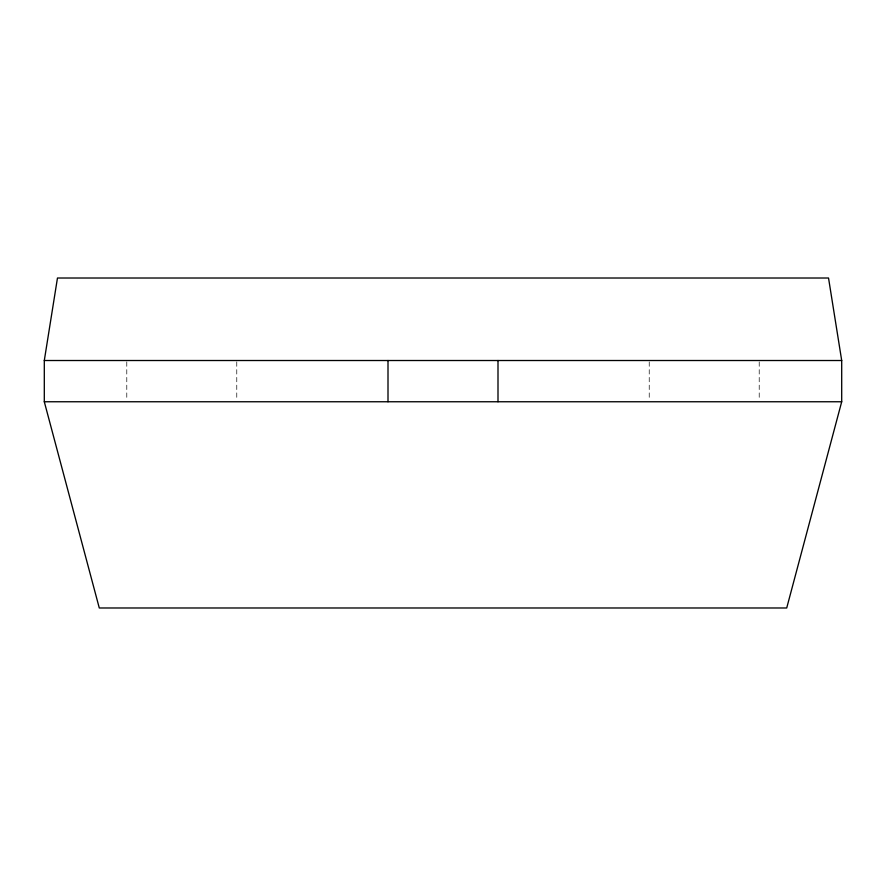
<?xml version="1.0" encoding="UTF-8"?>
<svg xmlns="http://www.w3.org/2000/svg" width="886" height="886" viewBox="0 0 886 886"><rect width="100%" height="100%" fill="white"/><g stroke="black" fill="none" stroke-linecap="round" stroke-linejoin="round"><path stroke-width="0.66" stroke-dasharray="4.43 3.32" d="M759.213 361.887L759.213 400.383M649.228 361.887L649.228 400.383M236.772 361.887L236.772 400.383M126.787 361.887L126.787 400.383"/><path stroke-width="1.33" d="M44.3 360.513L57.468 278.016L828.532 278.016L841.7 360.513L841.7 401.757L786.713 607.984L99.287 607.984L44.3 401.757L44.3 360.513L841.7 360.513M44.3 401.757L841.7 401.757M497.998 360.513L497.998 401.757M388.002 360.513L388.002 401.757"/></g></svg>
